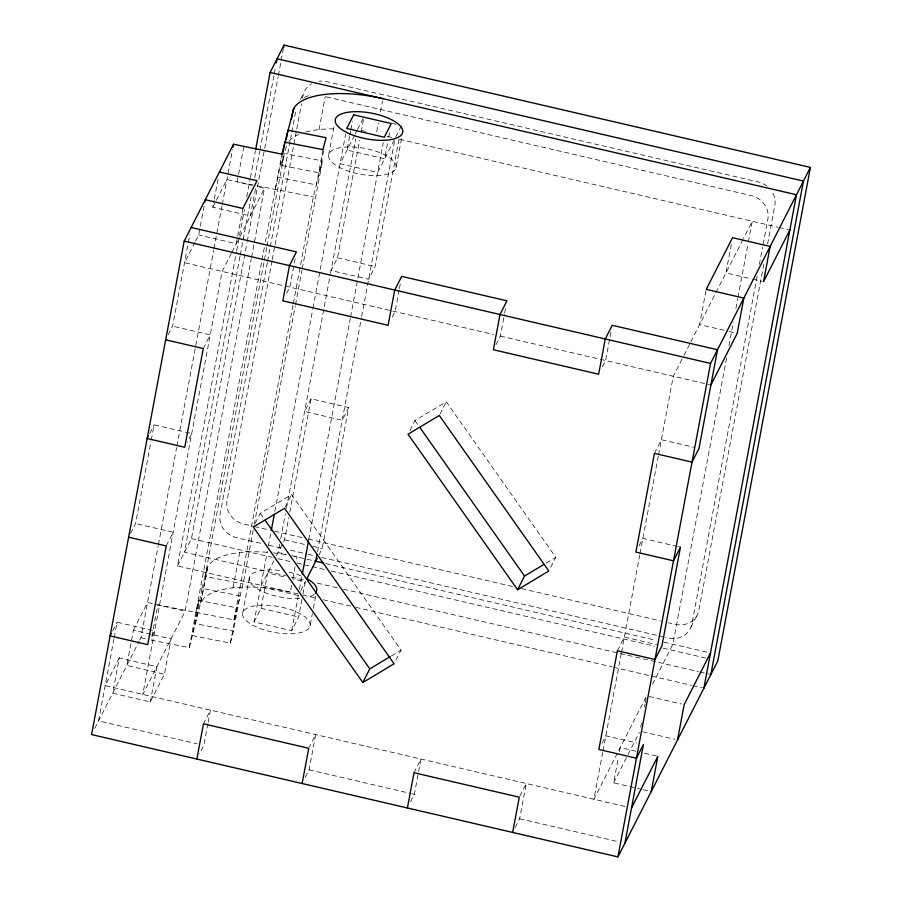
<?xml version="1.0" encoding="UTF-8"?>
<svg xmlns="http://www.w3.org/2000/svg" width="902" height="902" viewBox="0 0 902 902"><rect width="100%" height="100%" fill="white"/><g stroke="black" fill="none" stroke-linecap="round" stroke-linejoin="round"><path stroke-width="0.68" stroke-dasharray="4.51 3.38" d="M113.968 638.774L98.555 720.923L196.986 743.789M114.227 637.398L117.08 622.222L154.67 630.96L150.871 638.424M130.531 533.477L135.593 523.532L151.029 441.281M151.288 439.917L154.118 424.831L191.709 433.569L187.278 442.273M168.2 334.845L172.643 326.141L188.101 243.709M188.36 242.356L189.882 234.227M150.284 701.925L156.892 666.679L119.301 657.941L112.682 693.187L150.284 701.925L164.412 674.189L171.03 638.943L133.428 630.205L126.81 665.451L164.412 674.189M195.599 240.992L198.677 234.96L204.269 205.137M255.491 188.856L250.395 215.961L212.804 207.234L214.078 200.447M214.326 199.094L218.149 178.765M139.72 640.138L140.949 637.725L158.2 545.8M158.459 544.425L176.612 447.663M176.871 446.276L213.706 250.001M213.966 248.614L216.559 234.791M216.818 233.404L222.005 205.757M222.264 204.382L232.536 149.676M243.811 146.631L237.192 181.888L255.717 185.541M242.886 208.452L236.268 243.698L198.677 234.96M298.145 593.956L177.525 565.926L236.414 252.143M236.674 250.767L244.453 209.298M246.787 196.861L250.158 178.889M250.418 177.502L255.345 151.243M240.011 256.439L184.493 552.25L285.923 575.814M240.27 255.063L251.162 197.008M254.792 177.649L259.72 151.389M259.979 150.003L273.982 75.362M274.242 73.987L275.538 67.075M177.525 565.926L191.461 538.573L246.979 242.762M247.238 241.386L278.098 76.895M278.357 75.509L280.95 61.686M281.21 60.31L283.284 49.249M231.352 253.349L222.14 271.434L142.764 694.405L185.158 611.206L251.297 258.727M251.557 257.352L264.534 188.236L257.69 186.646M253.214 530.004L243.1 583.921L233.945 619.877L157.816 604.859L151.209 640.104L189.262 647.613L261.76 261.276M262.02 259.889L264.354 247.452M265.391 241.916L281.864 154.152M230.382 643.137L236.989 607.892L198.936 600.382L192.318 635.628L230.382 643.137L233.438 631.152L240.045 595.906L201.992 588.397L195.373 623.643L233.438 631.152M275.257 189.397L282.382 155.719M323.491 151.243L319.421 172.925L281.356 165.416L283.138 155.933M266.778 247.43L205.047 576.412L243.1 583.921M267.037 246.043L283.893 156.193M189.262 647.613L200.582 603.201L207.798 566.76A77.606 29.642 10.6 0 1 268.413 552.385M200.582 603.201L207.798 566.76M267.296 262.583L220.077 514.23A20.701 19.01 27 0 0 236.606 537.682L262.234 543.647M267.544 261.253L270.048 247.937M270.296 246.607L291.29 134.759M291.786 132.098L296.036 109.469M272.021 260.892L227.045 500.554A20.701 19.01 27 0 0 243.574 524.006L253.011 526.204M272.269 259.562L274.524 247.576M275.02 244.916L296.51 130.407M296.758 129.076L301.505 103.775M302.497 98.453L303.004 95.792A20.701 19.01 27 0 1 311.37 83.863M233.066 587.788L239.684 552.543M319.06 129.561L325.25 96.525M207.9 723.686L203.829 745.379L199.387 754.083M208.148 722.333L210.437 710.133L203.469 723.81M295.157 258.682L289.813 287.152L286.644 293.375M233.945 619.877L293.082 304.718M293.342 303.343L313.31 196.907L322.476 160.939L285.776 153.701M322.984 149.664L316.365 184.921L278.312 177.401M254.251 524.479L295.236 306.082M295.495 304.696L301.978 270.138M302.249 268.762L322.476 160.939M242.694 613.056L249.302 577.799M328.678 154.828L334.281 125.006M301.967 599.39L298.663 617.013L291.696 630.69L254.093 621.952L267.33 551.46M268.368 545.924L270.701 533.488M274.851 511.378L312.723 309.555M312.983 308.18L345.68 133.902M254.093 621.952L261.061 608.275L267.68 573.029L286.475 577.393M349.604 136.495L347.056 150.059L384.647 158.786L387.702 142.527M349.852 135.142L350.619 131.072M350.867 129.719L352.4 121.59M279.688 544.222L278.132 552.52L286.193 554.392M280.725 538.697L285.393 513.813M286.43 508.288L330.267 274.682M330.527 273.295L355.692 139.212M276.463 555.801L284.615 539.791L288.764 517.68M289.801 512.144L311.077 398.797L348.668 407.535L322.217 548.529L319.071 554.685M398.988 139.382L375.131 266.541L368.647 279.27L331.045 270.532L337.528 257.814L359.582 140.317M361.138 132.019L363.472 119.583M291.56 585.522L290.32 592.129A77.606 29.642 10.6 0 0 201.191 602.017M292.8 578.915L295.281 565.701M296.521 559.082L296.927 556.884A77.606 29.642 10.6 0 0 293.026 556.015M376.72 131.703L378.378 122.897M380.441 111.882L382.504 100.866M291.696 630.69L298.438 594.756M299.475 589.22L302.069 575.397M308.811 539.464L350.314 318.293M350.574 316.918L383.282 142.64M302.982 593.967L305.282 581.767L293.195 578.96M388.717 137.104L389.991 130.316M317.549 551.573L361.386 317.978M361.646 316.591L394.58 141.039M310.074 625.92A34.299 13.102 10.6 0 0 261.873 605.163A34.299 13.102 10.6 0 0 257.205 627.375A34.299 13.102 10.6 0 0 310.074 625.92L312.363 613.71M313.377 608.298L315.666 596.087M396.057 167.693A34.299 13.102 10.6 0 0 347.856 146.936A34.299 13.102 10.6 0 0 343.188 169.148A34.299 13.102 10.6 0 0 396.057 167.693L401.649 137.871M305.293 777.298L309.093 769.846L315.711 734.589L309.375 747.025M399.158 289.925L395.087 311.618L391.276 319.071M399.406 288.572L400.68 281.796M410.557 801.765L414.368 794.301L420.975 759.056L414.007 772.732M495.92 344.778L500.351 336.074L504.421 314.392M504.68 313.028L505.695 307.605M515.2 827.461L519.631 818.768L526.249 783.511L519.913 795.947M610.958 332.071L605.625 360.541L601.814 367.993M602.716 752.347L593.922 799.24L646.565 695.916M602.976 750.96L621.264 653.544M621.512 652.18L639.777 554.854M640.037 553.478L658.302 456.164M658.561 454.788L673.298 376.269L683.321 356.583M641.829 789.374L613.631 782.823L618.468 757.06M619.482 751.648L620.238 747.578L636.361 751.321M705.973 290.703L699.614 324.596L727.813 331.147M640.713 727.091L641.48 723.021M644.535 706.751L645.043 704.045M645.291 702.692L646.058 698.622M731.285 244.465L725.941 272.934L751.456 278.865M726.584 358.117L672.892 644.242L651.582 686.072M728.917 345.68L733.326 322.172M735.919 308.349L737.735 298.675M738.005 297.299L748.119 243.382M748.378 242.007L752.268 221.272L743.496 238.489M757.116 276.35L691.913 623.868A20.701 19.01 27 0 1 668.326 638.007L665.631 637.376M759.371 264.376L762.618 247.058M763.115 244.397L767.861 219.107A20.701 19.01 27 0 0 751.343 195.644L323.66 96.266M763.836 264.015L698.881 610.192A20.701 19.01 27 0 1 675.294 624.331L668.551 622.763M767.591 244.036L774.829 205.43A20.701 19.01 27 0 0 771.458 190.773M281.356 165.416L284.412 153.43M285.179 150.431L287.174 143.79M195.881 612.368L198.936 600.382M201.992 588.397L207.189 567.956M194.99 242.198L184.549 262.696L493.518 334.484M212.804 207.234L226.932 179.498L252.233 185.372M300.49 99.288L303.974 92.444M231.972 252.143L239.346 237.666M239.955 236.459L264.534 188.236M149.687 433.535L154.118 424.831M203.266 348.555L210.234 334.879L172.643 326.141M354.576 135.277L340.088 163.736L377.679 172.462L401.582 125.558M355.208 134.048L357.091 130.362M357.508 129.538L363.991 116.82M112.637 630.926L117.08 622.222M166.227 545.947L173.195 532.27L135.593 523.532M119.301 657.941L105.173 685.667L626.146 806.726M133.428 630.205L147.556 602.48L185.158 611.206M94.755 728.376L139.1 641.345M311.077 398.797L304.594 411.526L342.185 420.264L348.668 407.535M255.198 523.295L260.261 513.351L291.526 494.6L401.063 650.116L395.358 661.301M285.19 507.037L291.526 494.6M273.949 560.717L260.712 586.706L298.314 595.444L300.208 591.712M300.84 590.472L305.282 581.767M409.936 430.502L414.999 420.558L446.264 401.807L555.801 557.323L550.096 568.508M439.928 414.243L446.264 401.807M683.953 355.354L690.21 343.053M690.842 341.824L742.865 239.718M654.424 453.39L661.391 439.714L693.615 447.2M639.067 545.868L642.867 538.404L676.432 546.206M617.374 650.77L624.342 637.094L656.566 644.592M602.029 743.248L605.828 735.795L636.711 742.966M690.932 627.206L697.9 613.529M613.631 782.823L627.42 755.763M628.04 754.534L639.326 732.39M391.445 655.878L401.063 650.116M546.172 563.085L555.801 557.323M257.036 185.801L313.31 196.907M392.19 123.371L396.215 124.307M361.533 130.474L365.558 131.41M387.048 136.405L392.415 137.656M399.586 139.314L777.783 227.203M778.911 227.462L788.517 229.694M752.798 279.18L762.19 281.356M729.154 331.462L737.216 333.334M337.528 257.814L375.131 266.541M500.351 336.074L709.524 384.68M677.774 546.522L680.458 547.142M254.364 526.52L267.849 529.654M274.603 531.222L302.937 537.806M308.326 539.058L513.396 586.706M521.491 588.589L660.456 620.88M284.615 539.791L306.094 544.785M312.814 546.341L322.217 548.529M268.976 545.214L282.473 548.348M290.568 550.231L306.759 553.986M308.101 554.302L314.854 555.869M321.597 557.436L664.278 637.071M291.56 555.632L313.366 560.706M325.69 563.57L655.709 640.251M663.928 642.168L707.799 652.36M191.461 538.573L272.336 557.368M277.816 558.642L291.526 561.822M297.006 563.096L310.716 566.287M312.081 566.603L325.791 569.782M331.271 571.056L654.762 646.227M662.981 648.143L705.477 658.009M291.414 577.088L303.748 579.963M317.459 583.143L338.013 587.924M343.493 589.198L698.509 671.686M699.873 672.001L709.468 674.234M302.644 594.993L317.707 598.5M323.187 599.774L350.574 606.133M355.715 607.328L612.12 666.905M613.405 667.209L650.466 675.823M651.785 676.128L691.552 685.362M692.905 685.678L702.5 687.91M649.248 696.536L681.484 704.022M261.061 608.275L298.663 617.013M642.641 731.781L674.865 739.268M644.411 753.193L657.84 756.316M140.949 637.725L146.079 638.92M643.171 789.69L651.221 791.561M309.093 769.846L410.263 793.354M411.628 793.67L414.368 794.301M519.631 818.768L619.437 841.949M414.999 420.558L419.058 426.319M260.261 513.351L263.508 517.962M767.128 186.207A20.701 19.01 27 0 0 758.311 181.967L326.58 81.642A20.701 19.01 27 0 0 318.947 81.248M304.402 97.54A20.701 19.01 27 0 1 310.006 95.285M314.257 594.271A34.299 13.102 10.6 0 1 306.883 597.451M299.554 598.466A34.299 13.102 10.6 0 1 250.406 582.557A34.299 13.102 10.6 0 1 282.213 570.819M289.159 572.15A34.299 13.102 10.6 0 1 303.636 577.009M289.023 141.062A77.606 29.642 10.6 0 1 298.9 134.364M305.801 131.996A77.606 29.642 10.6 0 1 336.908 128.839M273.464 552.87A77.606 29.642 10.6 0 1 287.783 554.978"/><path stroke-width="1.35" d="M382.922 98.656A77.606 29.642 10.6 0 0 293.793 108.544L281.864 154.152L233.55 144.252L184.188 241.127L91.587 734.589L617.938 856.9L717.812 660.873L810.413 167.411L284.062 45.1L270.126 72.453L255.604 149.856M204.777 202.42L205.284 199.714L242.886 208.452L257.014 180.716L219.423 171.978M233.043 146.958L233.55 144.252M276.316 62.926L277.094 58.777L803.445 181.076L710.844 674.549M283.544 47.862L284.062 45.1M282.63 154.355L284.919 142.155L322.984 149.664L326.039 137.679L287.975 130.17L286.193 139.663M291.402 119.222L293.184 109.74M293.375 110.743L293.793 108.544M196.861 759.056L203.469 723.81L308.743 748.265L302.125 783.511M271.22 530.726L274.332 514.14M302.328 574.022L308.552 540.839M315.734 561.247L317.03 554.347M407.4 807.978L414.007 772.732L519.281 797.188L512.663 832.433M617.938 856.9L710.539 363.427L810.413 167.411M624.906 843.223L643.419 744.533L636.451 758.21L598.86 749.472L617.374 650.77L654.976 659.509L661.944 645.832L680.458 547.142L673.49 560.818L635.899 552.08L654.424 453.39L692.014 462.117L698.982 448.452L717.507 349.75L612.232 325.295L605.265 338.972L598.646 374.217L493.383 349.75L500.001 314.505L506.969 300.828L401.694 276.373L394.726 290.049L388.108 325.295L282.845 300.828L289.463 265.583L296.431 251.906L191.156 227.451M651.221 791.561L657.84 756.316L631.513 807.978M677.549 739.899L684.167 704.642L710.483 652.98M703.876 688.226L796.477 194.753L270.126 72.453M148.413 436.027L147.15 438.507L184.741 447.245L203.266 348.555L165.675 339.817M111.374 633.418L110.112 635.899L147.702 644.637L166.227 545.947L128.625 537.209M306.533 579.309L317.188 558.383M362.829 682.532L394.095 663.782L284.558 508.277L253.293 527.027L362.829 682.532L369.797 668.856L390.239 656.6M517.568 589.739L548.833 571L439.297 415.484L408.031 434.234L517.568 589.739L524.536 576.062L543.771 564.528M710.889 384.996L737.216 333.334L743.823 298.088L706.232 289.35L732.559 237.688L770.15 246.426L763.543 281.672L789.859 230.01M184.188 241.127L710.539 363.427M314.73 561.021L322.95 562.927M419.87 427.469L524.536 576.062M265.132 520.262L369.797 668.856M306.894 578.656A34.299 13.102 10.6 0 1 315.407 593.166M353.674 114.802L346.706 128.479L384.297 137.217L391.265 123.54L353.674 114.802M349.807 133.902A34.299 13.102 10.6 0 0 402.675 132.447A34.299 13.102 10.6 0 0 354.475 111.69A34.299 13.102 10.6 0 0 349.807 133.902"/></g></svg>
